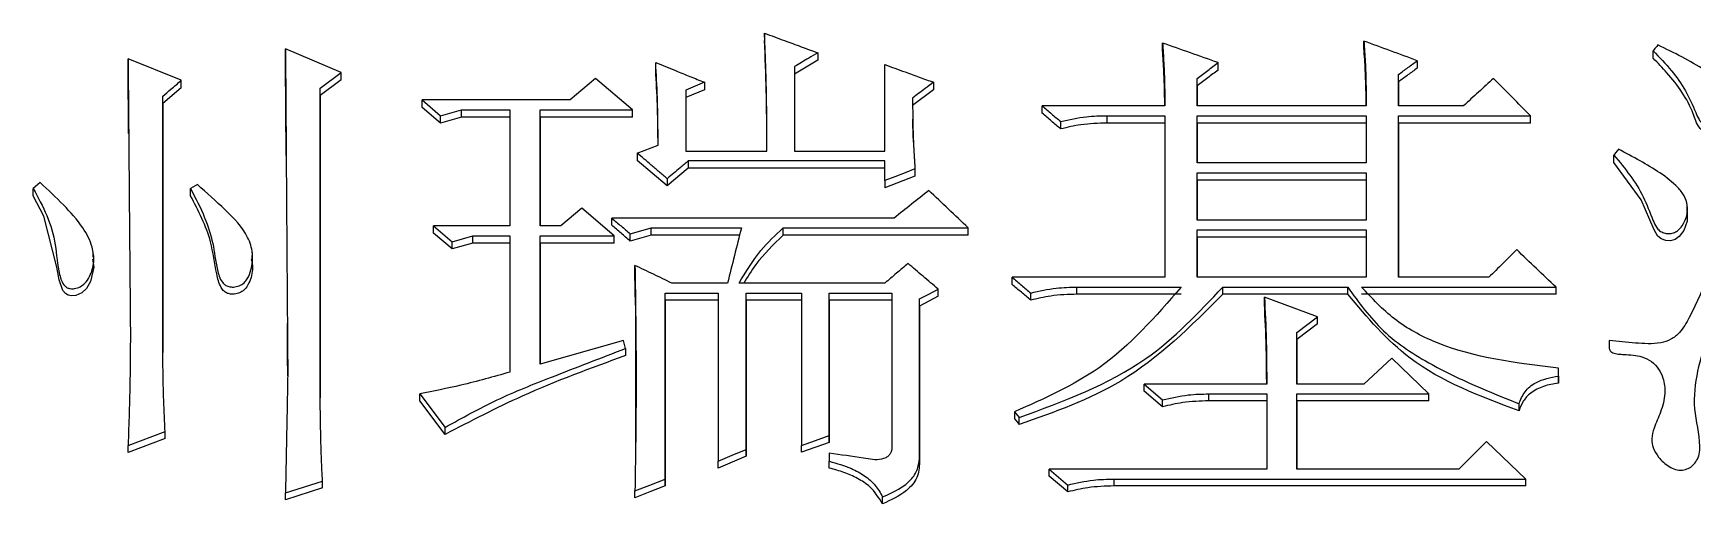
# Model space of a CAD drawing. Header units: millimetres. Extents: x 2251 to 4395, y 932 to 2449.
# Drawn here: x 2741.39 to 2749.14, y 2234.5 to 2236.7 of the extents above; entities that cross this region are included whole.
import ezdxf

# ---------------------------------------------------------------- set-up
doc = ezdxf.new("R2010")
doc.units = ezdxf.units.MM

msp = doc.modelspace()

# ---------------------------------------------------------------- linework, layer by layer
at = {"color": 7, "linetype": 'Continuous', "lineweight": 25}
for p, q in [((2744.8057, 2236.7002), (2744.8057, 2236.6653)), ((2742.8262, 2236.5166), (2742.5665, 2236.6268)), ((2742.5665, 2236.5919), (2742.5665, 2236.6268)), ((2745.0545, 2236.6084), (2745.0545, 2236.5736)), ((2746.6663, 2236.6195), (2746.6663, 2236.6543)), ((2747.6074, 2236.6286), (2747.6074, 2236.6635)), ((2748.9596, 2236.5829), (2748.9596, 2236.6177)), ((2742.0798, 2236.4799), (2741.831, 2236.5809)), ((2741.831, 2236.5461), (2741.831, 2236.5809)), ((2741.8337, 2236.2309), (2741.831, 2236.5461)), ((2744.2973, 2236.5278), (2744.2973, 2236.5625)), ((2744.9463, 2236.5442), (2744.9464, 2236.149)), ((2744.9463, 2236.5442), (2744.9464, 2236.5094)), ((2745.0545, 2236.5736), (2744.9464, 2236.5094)), ((2745.3682, 2236.149), (2745.3682, 2236.5534)), ((2746.9259, 2236.5278), (2746.9259, 2236.5625)), ((2747.8562, 2236.5717), (2747.8562, 2236.537)), ((2742.0798, 2236.4452), (2742.0798, 2236.4799)), ((2742.7288, 2236.4431), (2742.8262, 2236.5166)), ((2742.8262, 2236.4819), (2742.7288, 2236.4085)), ((2742.8262, 2236.4819), (2742.8262, 2236.5166)), ((2744.0161, 2236.4891), (2743.8971, 2236.388)), ((2744.1891, 2236.3421), (2744.0161, 2236.4891)), ((2744.5245, 2236.4707), (2744.4379, 2236.434)), ((2744.5245, 2236.4707), (2744.5245, 2236.4361)), ((2744.9464, 2236.5094), (2744.9464, 2236.149)), ((2745.5954, 2236.4707), (2745.5954, 2236.4361)), ((2746.8286, 2236.3605), (2746.8286, 2236.4891)), ((2746.8286, 2236.4544), (2746.8286, 2236.4891)), ((2746.8286, 2236.4544), (2746.8286, 2236.3605)), ((2747.7697, 2236.3605), (2747.7697, 2236.5075)), ((2747.7697, 2236.4728), (2747.7697, 2236.5075)), ((2747.7697, 2236.4728), (2747.7697, 2236.3605)), ((2742.0798, 2236.4452), (2741.9932, 2236.3718)), ((2741.9932, 2235.2083), (2741.9932, 2236.4064)), ((2741.9932, 2236.3718), (2741.9932, 2236.4064)), ((2741.9932, 2236.3718), (2741.9932, 2235.2082)), ((2742.7288, 2234.9956), (2742.7288, 2236.4431)), ((2742.7288, 2236.4085), (2742.7288, 2236.4431)), ((2742.7288, 2236.4085), (2742.7288, 2234.9955)), ((2743.2048, 2236.388), (2743.2913, 2236.3145)), ((2743.8971, 2236.388), (2743.2048, 2236.388)), ((2743.2048, 2236.3535), (2743.2048, 2236.388)), ((2744.5245, 2236.4361), (2744.4379, 2236.3994)), ((2744.4379, 2236.434), (2744.4379, 2236.149)), ((2744.4379, 2236.434), (2744.4379, 2236.3994)), ((2744.4379, 2236.3994), (2744.4379, 2236.149)), ((2745.5954, 2236.4361), (2745.498, 2236.3627)), ((2743.2913, 2236.28), (2743.2048, 2236.3535)), ((2743.2913, 2236.3145), (2743.3887, 2236.3421)), ((2743.2913, 2236.28), (2743.2913, 2236.3145)), ((2743.3887, 2236.3076), (2743.2913, 2236.28)), ((2743.3887, 2236.3421), (2743.6158, 2236.3421)), ((2743.3887, 2236.3076), (2743.3887, 2236.3421)), ((2743.6158, 2236.3076), (2743.3887, 2236.3076)), ((2743.6158, 2236.3421), (2743.6158, 2235.799)), ((2743.7564, 2236.3421), (2744.1891, 2236.3421)), ((2743.7565, 2235.799), (2743.7564, 2236.3421)), ((2743.7564, 2236.3076), (2743.7564, 2236.3421)), ((2743.7564, 2236.3076), (2743.7565, 2235.799)), ((2744.1891, 2236.3076), (2743.7564, 2236.3076)), ((2746.6771, 2236.3605), (2746.1038, 2236.3605)), ((2746.1038, 2236.326), (2746.1038, 2236.3605)), ((2746.4067, 2236.3145), (2746.6771, 2236.3145)), ((2746.4067, 2236.2801), (2746.4067, 2236.3145)), ((2746.6771, 2236.3145), (2746.6771, 2235.5593)), ((2747.6182, 2236.3605), (2746.8286, 2236.3605)), ((2746.8286, 2236.3145), (2747.6182, 2236.3145)), ((2746.8286, 2236.0938), (2746.8286, 2236.3145)), ((2746.8286, 2236.2801), (2746.8286, 2236.3145)), ((2747.6182, 2236.3145), (2747.6182, 2236.0938)), ((2748.0726, 2236.3605), (2747.7697, 2236.3605)), ((2747.7697, 2236.3145), (2748.3863, 2236.3145)), ((2747.7697, 2235.5593), (2747.7697, 2236.3145)), ((2747.7697, 2236.2801), (2747.7697, 2236.3145)), ((2748.3863, 2236.2801), (2748.3863, 2236.3145)), ((2746.1903, 2236.2525), (2746.1903, 2236.2869)), ((2746.6771, 2236.2801), (2746.4067, 2236.2801)), ((2746.8286, 2236.2801), (2746.8286, 2236.0938)), ((2747.6182, 2236.2801), (2746.8286, 2236.2801)), ((2747.7697, 2236.2801), (2747.7697, 2235.5593)), ((2748.3863, 2236.2801), (2747.7697, 2236.2801)), ((2744.2108, 2236.1398), (2744.3081, 2236.1766)), ((2744.2108, 2236.1398), (2744.2108, 2236.1055)), ((2744.4379, 2236.149), (2744.8165, 2236.149)), ((2744.9464, 2236.149), (2745.3682, 2236.149)), ((2744.3514, 2235.9861), (2744.2108, 2236.1055)), ((2744.4488, 2236.0688), (2744.3514, 2235.9861)), ((2745.3682, 2236.103), (2744.4488, 2236.1029)), ((2744.4488, 2236.1029), (2744.4488, 2236.0688)), ((2745.3682, 2236.0688), (2744.4488, 2236.0688)), ((2745.3682, 2236.0109), (2745.3682, 2236.103)), ((2745.5089, 2236.0661), (2745.5089, 2236.032)), ((2747.6182, 2236.0938), (2746.8286, 2236.0938)), ((2748.7758, 2236.0965), (2748.7758, 2236.1307)), ((2741.4199, 2236.0017), (2741.3875, 2235.9741)), ((2742.1555, 2235.9925), (2742.123, 2235.9741)), ((2744.3514, 2236.0201), (2744.3514, 2235.9861)), ((2745.5089, 2236.032), (2745.3682, 2235.9769)), ((2745.3682, 2236.0109), (2745.3682, 2235.9769)), ((2746.8286, 2236.0477), (2747.6182, 2236.0477)), ((2746.8286, 2235.8267), (2746.8286, 2236.0477)), ((2746.8286, 2236.0137), (2746.8286, 2236.0477)), ((2746.8286, 2236.0137), (2746.8286, 2235.8267)), ((2747.6182, 2236.0137), (2746.8286, 2236.0137)), ((2747.6182, 2236.0477), (2747.6182, 2235.8267)), ((2742.123, 2235.9401), (2742.123, 2235.9741)), ((2743.9512, 2235.882), (2743.8538, 2235.799)), ((2744.1026, 2235.753), (2743.9512, 2235.882)), ((2745.4115, 2235.8359), (2744.0918, 2235.8359)), ((2744.0918, 2235.8021), (2744.0918, 2235.8359)), ((2747.6182, 2235.8267), (2746.8286, 2235.8267)), ((2749.1181, 2235.8971), (2749.1181, 2235.8977)), ((2749.1181, 2235.8634), (2749.1181, 2235.8943)), ((2743.2589, 2235.799), (2743.3454, 2235.7253)), ((2743.6158, 2235.799), (2743.2589, 2235.799)), ((2743.3454, 2235.6916), (2743.2589, 2235.7653)), ((2743.3454, 2235.7253), (2743.4428, 2235.7529)), ((2743.4428, 2235.7529), (2743.6158, 2235.7529)), ((2743.4428, 2235.7192), (2743.4428, 2235.7529)), ((2743.6158, 2235.7529), (2743.6158, 2235.1159)), ((2743.8538, 2235.799), (2743.7565, 2235.799)), ((2743.7565, 2235.7529), (2744.1026, 2235.753)), ((2743.7565, 2235.1529), (2743.7565, 2235.7529)), ((2743.7565, 2235.7192), (2743.7565, 2235.7529)), ((2744.1783, 2235.7285), (2744.1783, 2235.7622)), ((2744.2757, 2235.7561), (2744.1783, 2235.7285)), ((2744.2757, 2235.7898), (2744.6976, 2235.7898)), ((2744.6891, 2235.7561), (2744.2757, 2235.7561)), ((2744.8924, 2235.7898), (2745.7577, 2235.7898)), ((2744.8924, 2235.7561), (2744.8924, 2235.7898)), ((2745.7577, 2235.7561), (2744.8924, 2235.7561)), ((2745.7577, 2235.7561), (2745.7577, 2235.7898)), ((2746.8286, 2235.7806), (2747.6182, 2235.7806)), ((2746.8286, 2235.5593), (2746.8286, 2235.7806)), ((2746.8286, 2235.7469), (2746.8286, 2235.7806)), ((2747.6182, 2235.7806), (2747.6182, 2235.5593)), ((2741.668, 2235.6529), (2741.668, 2235.6784)), ((2742.4112, 2235.6743), (2742.4112, 2235.6792)), ((2743.3454, 2235.6916), (2743.3454, 2235.7253)), ((2743.4428, 2235.7192), (2743.3454, 2235.6916)), ((2743.6158, 2235.7192), (2743.4428, 2235.7192)), ((2743.7565, 2235.7192), (2743.7565, 2235.1529)), ((2744.1026, 2235.7192), (2743.7565, 2235.7192)), ((2746.8286, 2235.7469), (2746.8286, 2235.5593)), ((2747.6182, 2235.7469), (2746.8286, 2235.7469)), ((2742.4112, 2235.6452), (2742.4112, 2235.6617)), ((2744.2, 2235.5811), (2744.2, 2235.6146)), ((2744.2019, 2235.4287), (2744.2, 2235.5811)), ((2744.6327, 2235.5316), (2744.373, 2235.5316)), ((2745.3682, 2235.5316), (2744.6867, 2235.5316)), ((2746.6771, 2235.5593), (2745.9632, 2235.5593)), ((2745.9632, 2235.5258), (2745.9632, 2235.5593)), ((2747.6182, 2235.5593), (2746.8286, 2235.5593)), ((2748.1916, 2235.5593), (2747.7697, 2235.5593)), ((2744.3406, 2235.4854), (2744.5894, 2235.4854)), ((2744.3406, 2234.616), (2744.3406, 2235.4854)), ((2744.3406, 2235.4521), (2744.3406, 2235.4854)), ((2744.3406, 2235.4521), (2744.3406, 2234.5837)), ((2744.5894, 2235.4521), (2744.3406, 2235.4521)), ((2744.5894, 2235.4854), (2744.5894, 2234.6994)), ((2744.7192, 2235.4854), (2744.9788, 2235.4854)), ((2744.7192, 2234.755), (2744.7192, 2235.4854)), ((2744.7192, 2235.4521), (2744.7192, 2235.4854)), ((2744.7192, 2235.4521), (2744.7192, 2234.7226)), ((2744.9788, 2235.4521), (2744.7192, 2235.4521)), ((2744.9788, 2235.4854), (2744.9788, 2234.7735)), ((2745.1086, 2235.4855), (2745.4007, 2235.4855)), ((2745.1086, 2234.8198), (2745.1086, 2235.4855)), ((2745.1086, 2235.4521), (2745.1086, 2235.4855)), ((2745.1086, 2235.4521), (2745.1086, 2234.7873)), ((2745.4007, 2235.4521), (2745.1086, 2235.4521)), ((2745.4007, 2235.4855), (2745.4007, 2234.755)), ((2745.617, 2235.4705), (2745.5305, 2235.4244)), ((2745.5305, 2234.7272), (2745.5305, 2235.4578)), ((2745.5305, 2235.4244), (2745.5305, 2235.4578)), ((2745.617, 2235.4705), (2745.617, 2235.5039)), ((2746.0497, 2235.4521), (2746.0497, 2235.4855)), ((2746.2661, 2235.5131), (2746.7528, 2235.5132)), ((2746.2661, 2235.4798), (2746.2661, 2235.5131)), ((2746.7528, 2235.4798), (2746.2661, 2235.4798)), ((2746.9475, 2235.5132), (2747.5317, 2235.5132)), ((2746.9475, 2235.4798), (2746.9475, 2235.5132)), ((2747.5317, 2235.4798), (2746.9475, 2235.4798)), ((2747.3911, 2235.3747), (2747.1423, 2235.467)), ((2747.1423, 2235.4337), (2747.1423, 2235.467)), ((2747.5317, 2235.4798), (2747.5317, 2235.5132)), ((2747.5966, 2235.5132), (2748.5053, 2235.5132)), ((2748.5053, 2235.4798), (2747.5966, 2235.4798)), ((2748.5053, 2235.4798), (2748.5053, 2235.5132)), ((2744.2023, 2235.4325), (2744.2023, 2234.7108)), ((2745.5305, 2235.4244), (2745.5305, 2234.6948)), ((2747.2937, 2235.3008), (2747.3911, 2235.3747)), ((2747.3911, 2235.3415), (2747.3911, 2235.3747)), ((2747.3911, 2235.3415), (2747.2937, 2235.2677)), ((2747.2937, 2235.0604), (2747.2937, 2235.3008)), ((2747.2937, 2235.2677), (2747.2937, 2235.3008)), ((2744.1459, 2235.2638), (2743.7565, 2235.1529)), ((2744.1567, 2235.2268), (2744.1459, 2235.2638)), ((2744.1567, 2235.2268), (2744.1567, 2235.1938)), ((2747.2937, 2235.2677), (2747.2937, 2235.0604)), ((2747.7372, 2235.1806), (2747.6074, 2235.0604)), ((2747.9103, 2235.0142), (2747.7372, 2235.1806)), ((2748.5161, 2235.0974), (2748.5161, 2235.1345)), ((2748.5161, 2235.1016), (2748.5161, 2235.1345)), ((2746.5798, 2235.0604), (2746.6663, 2234.9864)), ((2747.1531, 2235.0604), (2746.5798, 2235.0604)), ((2746.5798, 2235.0276), (2746.5798, 2235.0604)), ((2747.6074, 2235.0604), (2747.2937, 2235.0604)), ((2748.5161, 2235.0974), (2748.5161, 2235.0646)), ((2743.194, 2235.0141), (2743.3126, 2234.8573)), ((2743.194, 2234.9814), (2743.194, 2235.0141)), ((2743.3126, 2234.8248), (2743.194, 2234.9814)), ((2746.6663, 2234.9537), (2746.5798, 2235.0276)), ((2746.6663, 2234.9537), (2746.6663, 2234.9864)), ((2746.8827, 2235.0142), (2747.1531, 2235.0142)), ((2746.8827, 2234.9814), (2746.8827, 2235.0142)), ((2747.1531, 2234.9814), (2746.8827, 2234.9814)), ((2747.1531, 2235.0142), (2747.1531, 2234.6623)), ((2747.2937, 2235.0142), (2747.9103, 2235.0142)), ((2747.2937, 2234.6623), (2747.2937, 2235.0142)), ((2747.2937, 2234.9814), (2747.2937, 2235.0142)), ((2747.2937, 2234.9814), (2747.2937, 2234.6623)), ((2747.9103, 2234.9814), (2747.2937, 2234.9814)), ((2747.9103, 2234.9814), (2747.9103, 2235.0142)), ((2745.974, 2234.9309), (2745.9956, 2234.9031)), ((2745.974, 2234.9309), (2745.974, 2234.8983)), ((2745.9956, 2234.8706), (2745.9956, 2234.9031)), ((2748.3322, 2234.9352), (2748.3322, 2234.9679)), ((2741.831, 2234.7735), (2742.0041, 2234.8383)), ((2742.0041, 2234.8058), (2742.0041, 2234.8383)), ((2743.3126, 2234.8248), (2743.3126, 2234.8573)), ((2745.1086, 2234.7873), (2745.1086, 2234.8198)), ((2742.0041, 2234.8058), (2741.831, 2234.741)), ((2741.831, 2234.741), (2741.831, 2234.7735)), ((2744.7192, 2234.7226), (2744.7192, 2234.755)), ((2745.1086, 2234.7873), (2744.9788, 2234.7411)), ((2744.9788, 2234.7411), (2744.9788, 2234.7735)), ((2748.1807, 2234.792), (2748.0509, 2234.6623)), ((2748.3646, 2234.616), (2748.1807, 2234.792)), ((2744.5894, 2234.667), (2744.5894, 2234.6994)), ((2745.1086, 2234.7364), (2745.1086, 2234.6994)), ((2745.1086, 2234.667), (2745.1086, 2234.6994)), ((2745.5305, 2234.6948), (2745.5305, 2234.7272)), ((2746.1363, 2234.6623), (2746.2228, 2234.5882)), ((2747.1531, 2234.6623), (2746.1363, 2234.6623)), ((2746.1363, 2234.63), (2746.1363, 2234.6623)), ((2748.0509, 2234.6623), (2747.2937, 2234.6623)), ((2742.5666, 2234.5511), (2742.7396, 2234.6067)), ((2742.7396, 2234.5745), (2742.7396, 2234.6067)), ((2744.3406, 2234.5837), (2744.3406, 2234.616)), ((2746.2228, 2234.556), (2746.1363, 2234.63)), ((2746.2228, 2234.556), (2746.2228, 2234.5882)), ((2746.4392, 2234.616), (2748.3646, 2234.616)), ((2746.4392, 2234.5838), (2746.4392, 2234.616)), ((2748.3646, 2234.5838), (2748.3646, 2234.616)), ((2742.7396, 2234.5745), (2742.5666, 2234.5189)), ((2742.5666, 2234.5189), (2742.5666, 2234.5511)), ((2744.2, 2234.5282), (2744.2, 2234.5603)), ((2745.3574, 2234.5004), (2745.3574, 2234.5325)), ((2748.3646, 2234.5838), (2746.4392, 2234.5838))]:
    msp.add_line(p, q, dxfattribs=at)
at = {"color": 7, "linetype": 'Continuous', "lineweight": 25, "flags": 128}
for points in [[(2748.9812, 2236.6452), (2748.9757, 2236.6382), (2748.9677, 2236.6279), (2748.9596, 2236.6177)], [(2744.1891, 2236.3076), (2744.1891, 2236.3248), (2744.1891, 2236.3421)], [(2748.7973, 2236.1582), (2748.7918, 2236.1512), (2748.7838, 2236.1409), (2748.7757, 2236.1307)], [(2745.5089, 2236.0661), (2745.4627, 2236.048), (2745.4155, 2236.0295), (2745.3682, 2236.0109)], [(2749.1175, 2235.8636), (2749.118, 2235.8214), (2749.1023, 2235.7787), (2749.0807, 2235.7497), (2749.0622, 2235.7363), (2749.0397, 2235.7298), (2749.0191, 2235.7306), (2748.9973, 2235.7382), (2748.9801, 2235.7524), (2748.9633, 2235.7805), (2748.903, 2235.9214), (2748.7758, 2236.0965), (2748.7758, 2236.0965)], [(2741.3875, 2235.9401), (2741.3875, 2235.9549), (2741.3875, 2235.9645), (2741.3875, 2235.9741)], [(2741.6652, 2235.6442), (2741.6708, 2235.6065), (2741.6557, 2235.5403), (2741.6374, 2235.5075), (2741.6151, 2235.4867), (2741.5865, 2235.4743), (2741.566, 2235.4723), (2741.5512, 2235.4752), (2741.5383, 2235.483), (2741.5266, 2235.4976), (2741.5087, 2235.5474), (2741.4987, 2235.6073), (2741.4374, 2235.8448), (2741.3875, 2235.9401), (2741.3875, 2235.9401)], [(2743.2589, 2235.7653), (2743.2589, 2235.7737), (2743.2589, 2235.7822), (2743.2589, 2235.7906), (2743.2589, 2235.799)], [(2744.1026, 2235.7192), (2744.1026, 2235.7278), (2744.1026, 2235.7404), (2744.1026, 2235.753)], [(2744.1783, 2235.7622), (2744.227, 2235.776), (2744.2757, 2235.7898)], [(2744.2757, 2235.7561), (2744.2757, 2235.7645), (2744.2757, 2235.7729), (2744.2757, 2235.7898)], [(2745.5305, 2235.4578), (2745.5738, 2235.4808), (2745.617, 2235.5039)], [(2745.974, 2234.8983), (2745.9848, 2234.8844), (2745.9956, 2234.8706)], [(2744.9788, 2234.7735), (2745.0437, 2234.7966), (2745.1086, 2234.8198)], [(2744.5894, 2234.6994), (2744.6543, 2234.7272), (2744.7192, 2234.755)], [(2744.7192, 2234.7226), (2744.6543, 2234.6948), (2744.5894, 2234.667)], [(2744.2, 2234.5603), (2744.2703, 2234.5882), (2744.3406, 2234.616)], [(2744.3406, 2234.5837), (2744.2703, 2234.556), (2744.2, 2234.5282)]]:
    msp.add_lwpolyline(points, dxfattribs=at)
at = {"color": 7, "linetype": 'Continuous', "lineweight": 25}
for points, knots in [([(2744.8165, 2236.149), (2744.8165, 2236.1522), (2744.8165, 2236.1588), (2744.8165, 2236.1686), (2744.8165, 2236.1784), (2744.8165, 2236.1882), (2744.8165, 2236.198), (2744.8165, 2236.2078), (2744.8165, 2236.216), (2744.8165, 2236.2242), (2744.8165, 2236.2324), (2744.8164, 2236.2422), (2744.8164, 2236.2504), (2744.8164, 2236.2585), (2744.8164, 2236.2667), (2744.8163, 2236.2765), (2744.8163, 2236.2847), (2744.8162, 2236.2929), (2744.8162, 2236.301), (2744.8161, 2236.3108), (2744.8161, 2236.319), (2744.816, 2236.3272), (2744.8159, 2236.3354), (2744.8158, 2236.3452), (2744.8158, 2236.3533), (2744.8157, 2236.3615), (2744.8156, 2236.3697), (2744.8154, 2236.3795), (2744.8153, 2236.3876), (2744.8152, 2236.3958), (2744.8151, 2236.404), (2744.8149, 2236.4138), (2744.8147, 2236.4236), (2744.8146, 2236.4317), (2744.8144, 2236.4399), (2744.8142, 2236.4481), (2744.814, 2236.4562), (2744.8138, 2236.4644), (2744.8136, 2236.4726), (2744.8134, 2236.4824), (2744.8131, 2236.4922), (2744.8129, 2236.5003), (2744.8126, 2236.5085), (2744.8124, 2236.5166), (2744.8121, 2236.5264), (2744.8118, 2236.5346), (2744.8116, 2236.5428), (2744.8113, 2236.5509), (2744.811, 2236.5607), (2744.8107, 2236.5689), (2744.8104, 2236.577), (2744.8101, 2236.5852), (2744.8098, 2236.595), (2744.8095, 2236.6031), (2744.8092, 2236.6113), (2744.8089, 2236.6194), (2744.8085, 2236.6292), (2744.8082, 2236.6374), (2744.8079, 2236.6455), (2744.8075, 2236.6537), (2744.8072, 2236.6635), (2744.8068, 2236.6716), (2744.8065, 2236.6798), (2744.8062, 2236.6887), (2744.8059, 2236.6961), (2744.8057, 2236.7002)], [0, 0, 0, 0, 0.017776, 0.035552, 0.053328, 0.071104, 0.08888, 0.106656, 0.124432, 0.13332, 0.151096, 0.168872, 0.186648, 0.195536, 0.213312, 0.231088, 0.248863, 0.257751, 0.275527, 0.293303, 0.311079, 0.319967, 0.337743, 0.355519, 0.373295, 0.382183, 0.399959, 0.417735, 0.435511, 0.444399, 0.462175, 0.479951, 0.497727, 0.515503, 0.524391, 0.542167, 0.559943, 0.568831, 0.586607, 0.604383, 0.622159, 0.639935, 0.648823, 0.666599, 0.684375, 0.702151, 0.711039, 0.728814, 0.74659, 0.764366, 0.773254, 0.79103, 0.808806, 0.826582, 0.83547, 0.853246, 0.871022, 0.888798, 0.897686, 0.915462, 0.933238, 0.951014, 0.959902, 0.977678, 1, 1, 1, 1]), ([(2744.8057, 2236.7002), (2744.837, 2236.6886), (2744.8942, 2236.6676), (2744.9771, 2236.637), (2745.0287, 2236.6179), (2745.0545, 2236.6084)], [0, 0, 0, 0, 0.377751, 0.688875, 1, 1, 1, 1]), ([(2742.5665, 2236.6268), (2742.5669, 2236.5775), (2742.5676, 2236.479), (2742.5686, 2236.331), (2742.5696, 2236.183), (2742.5706, 2236.0349), (2742.5719, 2235.8372), (2742.5733, 2235.6393), (2742.5748, 2235.4412), (2742.5758, 2235.3172), (2742.5765, 2235.2305), (2742.5769, 2235.1685), (2742.5772, 2235.1314), (2742.5774, 2235.1066)], [0, 0, 0, 0, 0.097575, 0.19515, 0.292725, 0.390299, 0.487874, 0.683024, 0.780599, 0.878174, 0.926961, 0.951355, 1, 1, 1, 1]), ([(2744.8165, 2236.149), (2744.8164, 2236.1899), (2744.8164, 2236.2831), (2744.814, 2236.4553), (2744.8088, 2236.5864), (2744.8057, 2236.6653)], [0, 0, 0, 0, 0.237453, 0.541098, 1, 1, 1, 1]), ([(2745.0545, 2236.6084), (2745.0404, 2236.6001), (2745.0154, 2236.5852), (2744.9793, 2236.5638), (2744.9573, 2236.5507), (2744.9463, 2236.5442)], [0, 0, 0, 0, 0.390452, 0.695225, 1, 1, 1, 1]), ([(2746.6663, 2236.6543), (2746.6683, 2236.6228), (2746.6725, 2236.5581), (2746.6759, 2236.4601), (2746.6767, 2236.3937), (2746.6771, 2236.3605)], [0, 0, 0, 0, 0.32278, 0.661317, 1, 1, 1, 1]), ([(2746.9259, 2236.5625), (2746.8826, 2236.5778), (2746.7961, 2236.6084), (2746.7096, 2236.639), (2746.6663, 2236.6543)], [0, 0, 0, 0, 0.499999, 1, 1, 1, 1]), ([(2746.6766, 2236.3605), (2746.6763, 2236.3806), (2746.6756, 2236.4339), (2746.6727, 2236.5203), (2746.6684, 2236.5864), (2746.6663, 2236.6195)], [0, 0, 0, 0, 0.233176, 0.61648, 1, 1, 1, 1]), ([(2747.6074, 2236.6635), (2747.6097, 2236.6312), (2747.6144, 2236.5646), (2747.6173, 2236.4635), (2747.6179, 2236.3948), (2747.6182, 2236.3605)], [0, 0, 0, 0, 0.3207986, 0.6603196, 1, 1, 1, 1]), ([(2747.8562, 2236.5717), (2747.8147, 2236.587), (2747.7318, 2236.6176), (2747.6489, 2236.6482), (2747.6074, 2236.6635)], [0, 0, 0, 0, 0.499999, 1, 1, 1, 1]), ([(2747.6178, 2236.3605), (2747.6176, 2236.3814), (2747.6171, 2236.4366), (2747.6146, 2236.5261), (2747.6098, 2236.5944), (2747.6074, 2236.6286)], [0, 0, 0, 0, 0.234022, 0.616855, 1, 1, 1, 1]), ([(2748.9596, 2236.6177), (2748.9889, 2236.5873), (2749.0447, 2236.5294), (2749.1137, 2236.4329), (2749.1487, 2236.3529), (2749.1696, 2236.3009), (2749.1855, 2236.2811), (2749.2026, 2236.2719), (2749.2219, 2236.2685), (2749.2423, 2236.2703), (2749.2646, 2236.2799), (2749.2891, 2236.3041), (2749.3077, 2236.3386), (2749.3188, 2236.3798), (2749.3116, 2236.4205), (2749.2788, 2236.4769), (2749.1982, 2236.5303), (2749.0946, 2236.5903), (2749.0191, 2236.6269), (2748.9812, 2236.6452)], [0, 0, 0, 0, 0.120486, 0.230168, 0.339823, 0.374602, 0.392982, 0.411577, 0.427593, 0.446559, 0.467306, 0.493913, 0.542941, 0.579847, 0.61702, 0.661529, 0.765546, 0.882403, 1, 1, 1, 1]), ([(2741.831, 2236.5809), (2741.8312, 2236.5573), (2741.8316, 2236.51), (2741.8321, 2236.4392), (2741.8327, 2236.3683), (2741.8335, 2236.2738), (2741.8344, 2236.1555), (2741.8356, 2236.0135), (2741.8367, 2235.8714), (2741.8379, 2235.7292), (2741.839, 2235.6107), (2741.84, 2235.5021), (2741.8407, 2235.4223), (2741.8413, 2235.3476), (2741.8416, 2235.3102), (2741.8418, 2235.2915)], [0, 0, 0, 0, 0.055103, 0.110206, 0.165309, 0.220412, 0.330617, 0.440823, 0.551029, 0.661235, 0.771441, 0.826543, 0.913271, 0.956635, 1, 1, 1, 1]), ([(2742.57, 2236.128), (2742.5696, 2236.1814), (2742.5688, 2236.2855), (2742.5676, 2236.4401), (2742.5669, 2236.5413), (2742.5665, 2236.5919)], [0, 0, 0, 0, 0.344582, 0.67229, 1, 1, 1, 1]), ([(2744.3081, 2236.1766), (2744.308, 2236.2136), (2744.3079, 2236.2877), (2744.3049, 2236.4164), (2744.3002, 2236.5079), (2744.2973, 2236.5625)], [0, 0, 0, 0, 0.2875751, 0.5751666, 1, 1, 1, 1]), ([(2744.2973, 2236.5625), (2744.3282, 2236.55), (2744.3815, 2236.5285), (2744.4573, 2236.4979), (2744.5021, 2236.4798), (2744.5245, 2236.4707)], [0, 0, 0, 0, 0.408301, 0.70415, 1, 1, 1, 1]), ([(2744.3079, 2236.1765), (2744.3079, 2236.2021), (2744.3077, 2236.2648), (2744.3049, 2236.382), (2744.3001, 2236.4734), (2744.2973, 2236.5278)], [0, 0, 0, 0, 0.218758, 0.534706, 1, 1, 1, 1]), ([(2745.3682, 2236.5534), (2745.3996, 2236.5419), (2745.4532, 2236.5225), (2745.5289, 2236.4949), (2745.5732, 2236.4788), (2745.5954, 2236.4707)], [0, 0, 0, 0, 0.4145168, 0.7072578, 1, 1, 1, 1]), ([(2746.8286, 2236.4891), (2746.8448, 2236.5013), (2746.8772, 2236.5258), (2746.9097, 2236.5503), (2746.9259, 2236.5625)], [0, 0, 0, 0, 0.500001, 1, 1, 1, 1]), ([(2746.9259, 2236.5278), (2746.9097, 2236.5156), (2746.8772, 2236.4911), (2746.8448, 2236.4667), (2746.8286, 2236.4544)], [0, 0, 0, 0, 0.499998, 1, 1, 1, 1]), ([(2747.7697, 2236.5075), (2747.7841, 2236.5182), (2747.8129, 2236.5396), (2747.8418, 2236.561), (2747.8562, 2236.5717)], [0, 0, 0, 0, 0.5000012, 1, 1, 1, 1]), ([(2747.8562, 2236.537), (2747.8418, 2236.5263), (2747.8129, 2236.5049), (2747.7841, 2236.4835), (2747.7697, 2236.4728)], [0, 0, 0, 0, 0.499999, 1, 1, 1, 1]), ([(2749.3144, 2236.3636), (2749.3147, 2236.3625), (2749.3192, 2236.3488), (2749.3114, 2236.3136), (2749.2937, 2236.276), (2749.2689, 2236.2492), (2749.248, 2236.2375), (2749.2253, 2236.2337), (2749.2042, 2236.2368), (2749.1871, 2236.2457), (2749.1632, 2236.2727), (2749.1334, 2236.3746), (2749.0564, 2236.4834), (2748.9813, 2236.5606), (2748.9596, 2236.5829)], [0, 0, 0, 0, 0.0055612, 0.0706638, 0.1676367, 0.2085209, 0.2434023, 0.2783337, 0.313115, 0.3400719, 0.3669681, 0.4836117, 0.8508324, 1, 1, 1, 1]), ([(2741.9932, 2236.4064), (2742.0056, 2236.4169), (2742.0262, 2236.4344), (2742.055, 2236.4589), (2742.0715, 2236.4729), (2742.0798, 2236.4799)], [0, 0, 0, 0, 0.428366, 0.714182, 1, 1, 1, 1]), ([(2745.5954, 2236.4707), (2745.5824, 2236.4609), (2745.5597, 2236.4438), (2745.5272, 2236.4193), (2745.5078, 2236.4046), (2745.498, 2236.3972)], [0, 0, 0, 0, 0.400149, 0.700074, 1, 1, 1, 1]), ([(2748.2132, 2236.4891), (2748.1897, 2236.4677), (2748.1429, 2236.4248), (2748.096, 2236.3819), (2748.0726, 2236.3605)], [0, 0, 0, 0, 0.5, 1, 1, 1, 1]), ([(2748.3863, 2236.3145), (2748.3574, 2236.3436), (2748.2997, 2236.4018), (2748.242, 2236.46), (2748.2132, 2236.4891)], [0, 0, 0, 0, 0.5, 1, 1, 1, 1]), ([(2745.498, 2236.3972), (2745.4981, 2236.3559), (2745.4981, 2236.3119), (2745.4991, 2236.2654), (2745.4994, 2236.255), (2745.4997, 2236.2447), (2745.5, 2236.2344), (2745.5003, 2236.2266), (2745.5006, 2236.2163), (2745.5011, 2236.2059), (2745.5016, 2236.193), (2745.5021, 2236.1827), (2745.5026, 2236.1723), (2745.5032, 2236.162), (2745.5037, 2236.1517), (2745.5043, 2236.1413), (2745.5049, 2236.131), (2745.5054, 2236.122), (2745.5059, 2236.1142), (2745.5062, 2236.109), (2745.5066, 2236.1026), (2745.5071, 2236.0948), (2745.5075, 2236.0884), (2745.5078, 2236.0832), (2745.5081, 2236.0784), (2745.5084, 2236.0727), (2745.5087, 2236.0683), (2745.5089, 2236.0661)], [0, 0, 0, 0, 0.3746898, 0.3981076, 0.4215253, 0.4683608, 0.4917786, 0.5151963, 0.538614, 0.5854496, 0.6088673, 0.6557028, 0.6791205, 0.7025382, 0.7493737, 0.7727914, 0.7962091, 0.8430445, 0.8547534, 0.8664622, 0.88988, 0.9132977, 0.9367154, 0.9484242, 0.9601331, 0.9800665, 1, 1, 1, 1]), ([(2745.5017, 2236.1912), (2745.5006, 2236.2212), (2745.4993, 2236.2557), (2745.4988, 2236.2938), (2745.4988, 2236.2986)], [0, 0, 0, 0, 0.872829, 1, 1, 1, 1]), ([(2746.1038, 2236.3605), (2746.1182, 2236.3482), (2746.1471, 2236.3237), (2746.1759, 2236.2992), (2746.1903, 2236.2869)], [0, 0, 0, 0, 0.5, 1, 1, 1, 1]), ([(2746.1903, 2236.2525), (2746.1759, 2236.2648), (2746.1471, 2236.2892), (2746.1182, 2236.3137), (2746.1038, 2236.326)], [0, 0, 0, 0, 0.4999977, 1, 1, 1, 1]), ([(2746.1903, 2236.2869), (2746.2301, 2236.2961), (2746.3012, 2236.3124), (2746.3744, 2236.3139), (2746.4067, 2236.3145)], [0, 0, 0, 0, 0.558835, 1, 1, 1, 1]), ([(2746.4067, 2236.2801), (2746.3656, 2236.279), (2746.2924, 2236.277), (2746.2215, 2236.26), (2746.1903, 2236.2525)], [0, 0, 0, 0, 0.5610854, 1, 1, 1, 1]), ([(2744.3514, 2236.0201), (2744.3389, 2236.0307), (2744.314, 2236.052), (2744.2671, 2236.0919), (2744.2327, 2236.1211), (2744.2108, 2236.1398)], [0, 0, 0, 0, 0.266243, 0.532487, 1, 1, 1, 1]), ([(2748.7758, 2236.1307), (2748.827, 2236.0681), (2748.9037, 2235.9744), (2748.9476, 2235.8515), (2748.9704, 2235.797), (2748.9885, 2235.776), (2749.0088, 2235.7657), (2749.0315, 2235.762), (2749.0541, 2235.7651), (2749.0768, 2235.7778), (2749.1001, 2235.8046), (2749.1195, 2235.8456), (2749.1211, 2235.8952), (2749.1066, 2235.9419), (2749.0391, 2236.0211), (2748.9282, 2236.0877), (2748.8309, 2236.1402), (2748.7974, 2236.1582)], [0, 0, 0, 0, 0.226353, 0.339206, 0.374163, 0.395072, 0.416138, 0.435558, 0.45699, 0.476776, 0.506219, 0.555776, 0.604139, 0.64694, 0.693735, 0.894302, 1, 1, 1, 1]), ([(2744.4488, 2236.1029), (2744.4363, 2236.0923), (2744.4138, 2236.0732), (2744.3814, 2236.0456), (2744.3614, 2236.0286), (2744.3514, 2236.0201)], [0, 0, 0, 0, 0.384576, 0.692287, 1, 1, 1, 1]), ([(2749.3923, 2236.0662), (2749.3615, 2235.9798), (2749.2783, 2235.7466), (2749.1922, 2235.4848), (2749.0928, 2235.307), (2749.0442, 2235.2668), (2748.973, 2235.245), (2748.8743, 2235.2513), (2748.7947, 2235.2595), (2748.7541, 2235.2637)], [0, 0, 0, 0, 0.239125, 0.645779, 0.717633, 0.759609, 0.801685, 0.898672, 1, 1, 1, 1]), ([(2741.3875, 2235.9741), (2741.4101, 2235.9325), (2741.4555, 2235.849), (2741.4966, 2235.7125), (2741.4994, 2235.6077), (2741.5191, 2235.544), (2741.5308, 2235.522), (2741.5465, 2235.5096), (2741.5624, 2235.505), (2741.5834, 2235.5058), (2741.6076, 2235.5141), (2741.6331, 2235.5327), (2741.6581, 2235.572), (2741.675, 2235.6304), (2741.665, 2235.7113), (2741.6161, 2235.8038), (2741.5279, 2235.901), (2741.4574, 2235.968), (2741.4199, 2236.0016), (2741.4199, 2236.0017)], [0, 0, 0, 0, 0.122963, 0.247031, 0.370505, 0.395962, 0.421667, 0.433716, 0.445798, 0.461982, 0.485013, 0.50855, 0.540716, 0.603687, 0.664288, 0.751122, 0.871606, 0.999878, 1, 1, 1, 1]), ([(2742.123, 2235.9741), (2742.1463, 2235.9292), (2742.1891, 2235.8469), (2742.2311, 2235.7184), (2742.2411, 2235.6153), (2742.2608, 2235.5472), (2742.2841, 2235.5225), (2742.3021, 2235.5144), (2742.325, 2235.5126), (2742.3505, 2235.5179), (2742.3734, 2235.5315), (2742.3936, 2235.5575), (2742.4102, 2235.6042), (2742.4174, 2235.6719), (2742.3847, 2235.7756), (2742.2837, 2235.878), (2742.1989, 2235.9537), (2742.1555, 2235.9925)], [0, 0, 0, 0, 0.1332879, 0.244453, 0.3554057, 0.4113373, 0.4265667, 0.441924, 0.4602398, 0.4832328, 0.5062844, 0.5267635, 0.567645, 0.6361532, 0.7048683, 0.8490662, 1, 1, 1, 1]), ([(2748.7541, 2235.2269), (2748.7547, 2235.2242), (2748.7559, 2235.2188), (2748.7618, 2235.2116), (2748.7747, 2235.2039), (2748.7962, 2235.1999), (2748.8419, 2235.197), (2748.8972, 2235.1946), (2748.9531, 2235.1671), (2748.9869, 2235.1317), (2749.0103, 2235.0806), (2749.0181, 2235.0102), (2748.9975, 2234.9307), (2748.9642, 2234.864), (2748.9506, 2234.8072), (2748.9579, 2234.7591), (2748.9859, 2234.7136), (2749.0228, 2234.6786), (2749.063, 2234.6596), (2749.0947, 2234.6564), (2749.1234, 2234.6643), (2749.1465, 2234.6801), (2749.1646, 2234.703), (2749.1769, 2234.7335), (2749.1796, 2234.8161), (2749.1262, 2235.0036), (2749.2631, 2235.441), (2749.3652, 2235.8057), (2749.4355, 2236.057)], [0, 0, 0, 0, 0.003564, 0.007141, 0.011667, 0.022281, 0.03379, 0.068951, 0.089643, 0.110396, 0.130498, 0.162022, 0.201668, 0.236438, 0.25911, 0.277, 0.29888, 0.327265, 0.340596, 0.354041, 0.36589, 0.376926, 0.38899, 0.402933, 0.419058, 0.496673, 0.653151, 1, 1, 1, 1]), ([(2742.4069, 2235.6449), (2742.4096, 2235.6311), (2742.417, 2235.5935), (2742.4033, 2235.546), (2742.3834, 2235.509), (2742.364, 2235.4912), (2742.3403, 2235.4816), (2742.3167, 2235.4791), (2742.2953, 2235.4831), (2742.2778, 2235.4941), (2742.2569, 2235.5242), (2742.2373, 2235.6033), (2742.2249, 2235.714), (2742.178, 2235.8356), (2742.1414, 2235.9051), (2742.123, 2235.9401)], [0, 0, 0, 0, 0.057615, 0.157871, 0.196115, 0.228698, 0.261313, 0.295448, 0.320179, 0.345123, 0.375318, 0.466815, 0.677503, 0.837718, 1, 1, 1, 1]), ([(2745.5738, 2235.9649), (2745.5467, 2235.9434), (2745.4926, 2235.9004), (2745.4385, 2235.8574), (2745.4115, 2235.8359)], [0, 0, 0, 0, 0.4999994, 1, 1, 1, 1]), ([(2745.7577, 2235.7898), (2745.727, 2235.819), (2745.6657, 2235.8774), (2745.6044, 2235.9357), (2745.5738, 2235.9649)], [0, 0, 0, 0, 0.5, 1, 1, 1, 1]), ([(2744.0918, 2235.8359), (2744.1062, 2235.8236), (2744.1351, 2235.799), (2744.1639, 2235.7745), (2744.1783, 2235.7622)], [0, 0, 0, 0, 0.499999, 1, 1, 1, 1]), ([(2744.1783, 2235.7285), (2744.1639, 2235.7407), (2744.1351, 2235.7653), (2744.1062, 2235.7898), (2744.0918, 2235.8021)], [0, 0, 0, 0, 0.499998, 1, 1, 1, 1]), ([(2744.6976, 2235.7898), (2744.6867, 2235.7468), (2744.6651, 2235.6608), (2744.6435, 2235.5747), (2744.6327, 2235.5316)], [0, 0, 0, 0, 0.5, 1, 1, 1, 1]), ([(2744.6867, 2235.5316), (2744.7182, 2235.5843), (2744.7748, 2235.679), (2744.8562, 2235.7558), (2744.8924, 2235.7898)], [0, 0, 0, 0, 0.5562609, 1, 1, 1, 1]), ([(2744.8924, 2235.7561), (2744.8471, 2235.7123), (2744.7765, 2235.644), (2744.7264, 2235.5613), (2744.7084, 2235.5316)], [0, 0, 0, 0, 0.640616, 1, 1, 1, 1]), ([(2748.5053, 2235.5132), (2748.4746, 2235.5424), (2748.4133, 2235.6008), (2748.352, 2235.6592), (2748.3214, 2235.6884)], [0, 0, 0, 0, 0.5, 1, 1, 1, 1]), ([(2744.2, 2235.6146), (2744.201, 2235.5489), (2744.2045, 2235.3407), (2744.207, 2234.9894), (2744.2023, 2234.7034), (2744.2, 2234.5603)], [0, 0, 0, 0, 0.18758, 0.593728, 1, 1, 1, 1]), ([(2744.373, 2235.5316), (2744.3442, 2235.5454), (2744.2865, 2235.5731), (2744.2288, 2235.6008), (2744.2, 2235.6146)], [0, 0, 0, 0, 0.5, 1, 1, 1, 1]), ([(2745.4764, 2235.6239), (2745.4584, 2235.6085), (2745.4223, 2235.5777), (2745.3863, 2235.547), (2745.3682, 2235.5316)], [0, 0, 0, 0, 0.500002, 1, 1, 1, 1]), ([(2745.617, 2235.5039), (2745.5936, 2235.5239), (2745.5467, 2235.5639), (2745.4998, 2235.6039), (2745.4764, 2235.6239)], [0, 0, 0, 0, 0.499999, 1, 1, 1, 1]), ([(2745.9632, 2235.5593), (2745.9776, 2235.547), (2746.0065, 2235.5224), (2746.0353, 2235.4978), (2746.0497, 2235.4855)], [0, 0, 0, 0, 0.5, 1, 1, 1, 1]), ([(2746.0497, 2235.4521), (2746.0353, 2235.4644), (2746.0065, 2235.489), (2745.9776, 2235.5136), (2745.9632, 2235.5258)], [0, 0, 0, 0, 0.499998, 1, 1, 1, 1]), ([(2746.7528, 2235.5132), (2746.6342, 2235.3762), (2746.4191, 2235.1276), (2746.1119, 2234.9918), (2745.974, 2234.9309)], [0, 0, 0, 0, 0.551009, 1, 1, 1, 1]), ([(2745.9956, 2234.9031), (2746.2047, 2234.9801), (2746.5731, 2235.1158), (2746.8345, 2235.3932), (2746.9475, 2235.5132)], [0, 0, 0, 0, 0.567388, 1, 1, 1, 1]), ([(2746.9475, 2235.4798), (2746.7984, 2235.3304), (2746.5282, 2235.0596), (2746.1605, 2234.9291), (2745.9956, 2234.8706)], [0, 0, 0, 0, 0.551806, 1, 1, 1, 1]), ([(2746.0497, 2235.4855), (2746.0895, 2235.4946), (2746.1606, 2235.5111), (2746.2338, 2235.5125), (2746.2661, 2235.5132)], [0, 0, 0, 0, 0.558835, 1, 1, 1, 1]), ([(2746.2661, 2235.4798), (2746.225, 2235.4787), (2746.1518, 2235.4767), (2746.0808, 2235.4596), (2746.0497, 2235.4521)], [0, 0, 0, 0, 0.5610855, 1, 1, 1, 1]), ([(2747.1423, 2235.467), (2747.1457, 2235.3994), (2747.1508, 2235.2979), (2747.1525, 2235.1622), (2747.1529, 2235.0944), (2747.1531, 2235.0604)], [0, 0, 0, 0, 0.499798, 0.749887, 1, 1, 1, 1]), ([(2747.5317, 2235.5132), (2747.5833, 2235.4415), (2747.688, 2235.2959), (2747.9701, 2235.1148), (2748.1943, 2235.0239), (2748.3322, 2234.9679)], [0, 0, 0, 0, 0.271719, 0.55196, 1, 1, 1, 1]), ([(2748.3322, 2234.9352), (2748.1512, 2235.0029), (2747.8337, 2235.1217), (2747.6225, 2235.3721), (2747.5317, 2235.4798)], [0, 0, 0, 0, 0.570125, 1, 1, 1, 1]), ([(2748.5161, 2235.1345), (2748.3197, 2235.1579), (2748.0477, 2235.1905), (2747.7436, 2235.355), (2747.6452, 2235.4609), (2747.5966, 2235.5132)], [0, 0, 0, 0, 0.568218, 0.786772, 1, 1, 1, 1]), ([(2747.1529, 2235.0604), (2747.1527, 2235.0834), (2747.1524, 2235.1403), (2747.1508, 2235.2648), (2747.1457, 2235.3661), (2747.1423, 2235.4337)], [0, 0, 0, 0, 0.1843994, 0.4565759, 1, 1, 1, 1]), ([(2741.8418, 2235.2915), (2741.8413, 2235.221), (2741.8403, 2235.0995), (2741.8363, 2234.9268), (2741.8328, 2234.8246), (2741.831, 2234.7735)], [0, 0, 0, 0, 0.408529, 0.704251, 1, 1, 1, 1]), ([(2742.5772, 2235.098), (2742.5772, 2235.1023), (2742.5771, 2235.1129), (2742.5769, 2235.1358), (2742.5767, 2235.1668), (2742.5765, 2235.204), (2742.5761, 2235.2626), (2742.5758, 2235.3089), (2742.5756, 2235.3427)], [0, 0, 0, 0, 0.0529666, 0.1289751, 0.2809922, 0.4330094, 0.5850265, 1, 1, 1, 1]), ([(2742.0041, 2234.8383), (2742.0024, 2234.8712), (2741.9992, 2234.9371), (2741.9948, 2235.0605), (2741.9938, 2235.1509), (2741.9932, 2235.2083)], [0, 0, 0, 0, 0.267045, 0.534097, 1, 1, 1, 1]), ([(2743.3126, 2234.8573), (2743.3929, 2234.9021), (2743.5529, 2234.9911), (2743.8398, 2235.1046), (2744.041, 2235.1822), (2744.1567, 2235.2268)], [0, 0, 0, 0, 0.299825, 0.597258, 1, 1, 1, 1]), ([(2748.7541, 2235.2637), (2748.7541, 2235.2568), (2748.7541, 2235.2446), (2748.7541, 2235.2323), (2748.7541, 2235.2269)], [0, 0, 0, 0, 0.56, 1, 1, 1, 1]), ([(2744.1567, 2235.1938), (2743.9938, 2235.1341), (2743.7041, 2235.0279), (2743.4318, 2234.8866), (2743.3126, 2234.8248)], [0, 0, 0, 0, 0.562276, 1, 1, 1, 1]), ([(2742.5774, 2235.1066), (2742.5759, 2235.0294), (2742.5733, 2234.8983), (2742.5697, 2234.7131), (2742.5676, 2234.6051), (2742.5666, 2234.5511)], [0, 0, 0, 0, 0.417352, 0.7086751, 1, 1, 1, 1]), ([(2743.6158, 2235.1159), (2743.5777, 2235.1052), (2743.5016, 2235.0839), (2743.3615, 2235.0474), (2743.2583, 2235.0269), (2743.194, 2235.0141)], [0, 0, 0, 0, 0.273664, 0.547351, 1, 1, 1, 1]), ([(2748.3322, 2234.9679), (2748.3401, 2234.9874), (2748.3561, 2235.027), (2748.4203, 2235.0796), (2748.4794, 2235.0906), (2748.5161, 2235.0974)], [0, 0, 0, 0, 0.268716, 0.546829, 1, 1, 1, 1]), ([(2748.5161, 2235.0646), (2748.4928, 2235.0606), (2748.4467, 2235.0528), (2748.3889, 2235.0234), (2748.3496, 2234.9817), (2748.3379, 2234.9506), (2748.3322, 2234.9352)], [0, 0, 0, 0, 0.290273, 0.573749, 0.789636, 1, 1, 1, 1]), ([(2748.5161, 2235.0646), (2748.5161, 2235.0688), (2748.5161, 2235.0757), (2748.5161, 2235.0853), (2748.5161, 2235.0934), (2748.5161, 2235.0988), (2748.5161, 2235.1016)], [0, 0, 0, 0, 0.34, 0.56, 0.78, 1, 1, 1, 1]), ([(2742.7396, 2234.6067), (2742.7381, 2234.6406), (2742.735, 2234.7084), (2742.7305, 2234.838), (2742.7295, 2234.9338), (2742.7288, 2234.9956)], [0, 0, 0, 0, 0.2614203, 0.5228455, 1, 1, 1, 1]), ([(2746.6663, 2234.9864), (2746.7061, 2234.9956), (2746.7772, 2235.0121), (2746.8504, 2235.0135), (2746.8827, 2235.0142)], [0, 0, 0, 0, 0.558835, 1, 1, 1, 1]), ([(2746.8827, 2234.9814), (2746.8416, 2234.9803), (2746.7684, 2234.9784), (2746.6974, 2234.9612), (2746.6663, 2234.9537)], [0, 0, 0, 0, 0.561085, 1, 1, 1, 1]), ([(2745.4007, 2234.755), (2745.3995, 2234.75), (2745.3972, 2234.7401), (2745.3879, 2234.7257), (2745.3724, 2234.7144), (2745.3322, 2234.702), (2745.2419, 2234.7189), (2745.1616, 2234.7295), (2745.1086, 2234.7364)], [0, 0, 0, 0, 0.049888, 0.101022, 0.164011, 0.229448, 0.49258, 1, 1, 1, 1]), ([(2745.1086, 2234.6994), (2745.144, 2234.6895), (2745.2019, 2234.6733), (2745.2737, 2234.6333), (2745.326, 2234.5895), (2745.347, 2234.5514), (2745.3574, 2234.5325)], [0, 0, 0, 0, 0.34869, 0.570906, 0.788288, 1, 1, 1, 1]), ([(2745.3574, 2234.5004), (2745.3396, 2234.529), (2745.3099, 2234.5767), (2745.2413, 2234.6203), (2745.1774, 2234.649), (2745.1316, 2234.661), (2745.1086, 2234.667)], [0, 0, 0, 0, 0.328275, 0.548712, 0.773165, 1, 1, 1, 1]), ([(2745.3574, 2234.5325), (2745.4089, 2234.5552), (2745.4796, 2234.5864), (2745.5271, 2234.669), (2745.5294, 2234.7079), (2745.5305, 2234.7272)], [0, 0, 0, 0, 0.5728379, 0.7880511, 1, 1, 1, 1]), ([(2745.5305, 2234.6948), (2745.5287, 2234.67), (2745.5249, 2234.6197), (2745.46, 2234.5468), (2745.3967, 2234.5182), (2745.3574, 2234.5004)], [0, 0, 0, 0, 0.269236, 0.545797, 1, 1, 1, 1]), ([(2746.2228, 2234.5882), (2746.2626, 2234.5974), (2746.3337, 2234.6139), (2746.4069, 2234.6153), (2746.4392, 2234.616)], [0, 0, 0, 0, 0.558835, 1, 1, 1, 1]), ([(2746.4392, 2234.5838), (2746.3981, 2234.5827), (2746.3248, 2234.5807), (2746.2539, 2234.5635), (2746.2228, 2234.556)], [0, 0, 0, 0, 0.561085, 1, 1, 1, 1])]:
    msp.add_open_spline(points, degree=3, knots=knots, dxfattribs=at)
msp.add_open_spline([(2748.3214, 2235.6884), (2748.2997, 2235.6669), (2748.2565, 2235.6239), (2748.2132, 2235.5808), (2748.1916, 2235.5593)], degree=3, dxfattribs=at)

doc.saveas('drawing.dxf')
